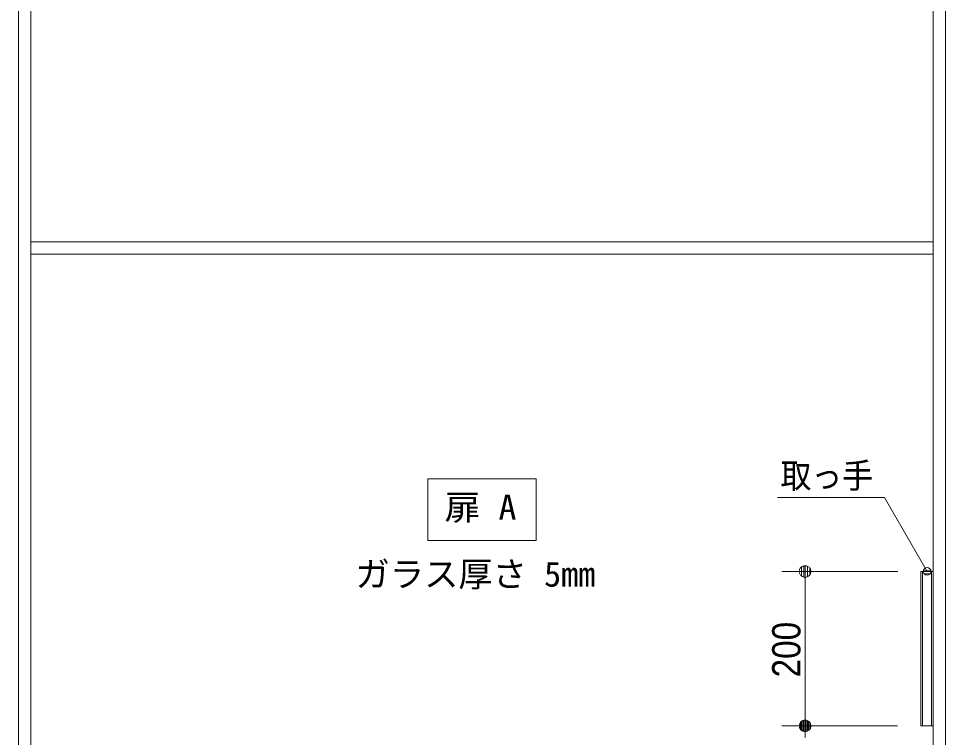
# Model space of a CAD drawing. Units: millimetres, scale not verified. Extents: x -6062 to 6062, y -3045 to 3045.
# Drawn here: x -4304 to -3104, y -1102 to -171 of the extents above; entities that cross this region are included whole.
import ezdxf
from ezdxf.enums import TextEntityAlignment as Align

# ---------------------------------------------------------------- set-up
doc = ezdxf.new("R2010")
doc.units = ezdxf.units.MM
doc.header["$LTSCALE"] = 20
for name, color, linetype, lineweight in [('0-1_3一般', 7, 'Continuous', 9), ('0-2_2寸法-3', 7, 'Continuous', 9), ('0-3_2寸法-1', 7, 'Continuous', 9), ('0-4_0', 7, 'Continuous', 9)]:
    doc.layers.add(name, color=color, linetype=linetype, lineweight=lineweight)
doc.styles.add('ＭＳ ゴシック', font='')
doc.styles.add('ＭＳ Ｐゴシック', font='')
doc.styles.get('ＭＳ ゴシック').set_extended_font_data('MS Gothic')
doc.styles.get('ＭＳ Ｐゴシック').set_extended_font_data('MS PGothic')

# ---------------------------------------------------------------- blocks, each defined once
blk = doc.blocks.new('グループ-1')
at = {"layer": '0-1_3一般'}
for p, q in [((-50320, -39740), (-50320, 6140)), ((-50320, 6140), (-50320, -39740)), ((-50000, -39740), (-50000, 6140)), ((-50000, 6140), (-50000, -39740)), ((-26640, 6140), (-26640, -39740)), ((-26320, 6140), (-26320, -39740)), ((-26320, -39740), (-26320, 6140)), ((-26640, -9200), (-50000, -9200)), ((-26640, -9520), (-50000, -9520)), ((-26958, -17740), (-26638, -17740)), ((-26958, -17740), (-26958, -21740)), ((-26918, -21740), (-26918, -17740)), ((-26678, -21740), (-26678, -17740)), ((-26638, -21740), (-26638, -17740)), ((-26958, -21740), (-26638, -21740))]:
    blk.add_line(p, q, dxfattribs=at)
blk = doc.blocks.new('グループ-2')
at = {"layer": '0-1_3一般'}
blk.add_blockref('グループ-1', (0, 0), dxfattribs=at)
blk = doc.blocks.new('_Dot')
at = {"layer": '0-4_0'}
for p, q in [((-10, 0), (-20, 0)), ((9.78, 2), (-9.78, 2)), ((7.99, 6), (-7.99, 6)), ((9.16, -3.98), (-9.16, -3.98)), ((6, -7.98), (-6, -7.98))]:
    blk.add_line(p, q, dxfattribs=at)
for points in [[(10, 0), (9.92, 1.25), (9.69, 2.49), (9.3, 3.68), (8.76, 4.82), (8.09, 5.88), (7.29, 6.85), (6.37, 7.71), (5.36, 8.44), (4.26, 9.05), (3.09, 9.51), (1.87, 9.82), (0.63, 9.98), (-0.63, 9.98), (-1.87, 9.82), (-3.09, 9.51), (-4.26, 9.05), (-5.36, 8.44), (-6.37, 7.71), (-7.29, 6.85), (-8.09, 5.88), (-8.76, 4.82), (-9.3, 3.68), (-9.69, 2.49), (-9.92, 1.25), (-10, 0), (0, 0)], [(-10, 0), (-9.92, -1.25), (-9.69, -2.49), (-9.3, -3.68), (-8.76, -4.82), (-8.09, -5.88), (-7.29, -6.85), (-6.37, -7.71), (-5.36, -8.44), (-4.26, -9.05), (-3.09, -9.51), (-1.87, -9.82), (-0.63, -9.98), (0.63, -9.98), (1.87, -9.82), (3.09, -9.51), (4.26, -9.05), (5.36, -8.44), (6.37, -7.71), (7.29, -6.85), (8.09, -5.88), (8.76, -4.82), (9.3, -3.68), (9.69, -2.49), (9.92, -1.25), (10, 0), (0, 0)]]:
    blk.add_lwpolyline(points, close=True, dxfattribs=at)

msp = doc.modelspace()

# ---------------------------------------------------------------- linework, layer by layer
at = {"layer": '0-2_2寸法-3'}
for p, q in [((-3122.31, -886.01), (-3132.09, -886.01)), ((-3127.03, -882.01), (-3127.37, -882.01)), ((-3127.03, -882.01), (-3127.37, -882.01)), ((-3123.2, -890.01), (-3131.2, -890.01))]:
    msp.add_line(p, q, dxfattribs=at)
msp.add_lwpolyline([(-3773.5, -767), (-3633.5, -767), (-3633.5, -847), (-3773.5, -847)], close=True, dxfattribs=at)
msp.add_lwpolyline([(-3127.2, -887), (-3182.44, -791.33), (-3320.96, -791.33)], dxfattribs=at)
msp.add_circle((-3127.2, -887), 5.01, dxfattribs=at)
msp.add_circle((-3127.2, -887), 5.01, dxfattribs=at)
at = {"layer": '0-3_2寸法-1'}
for p, q in [((-3165.2, -887), (-3315.2, -887)), ((-3285.2, -1071.99), (-3285.2, -902.01)), ((-3165.4, -1087), (-3315.2, -1087)), ((-3165.4, -1087), (-3315.2, -1087))]:
    msp.add_line(p, q, dxfattribs=at)

# ---------------------------------------------------------------- block references
at = {"layer": '0-1_3一般', "xscale": 0.05, "yscale": 0.05}
msp.add_blockref('グループ-2', (-1787.5, 0), dxfattribs=at)
at = {"layer": '0-3_2寸法-1', "xscale": 0.7503418, "yscale": 0.7503418}
for p, rotation in [((-3285.2, -887), 90), ((-3285.2, -1087), 270), ((-3285.2, -1087), 90)]:
    msp.add_blockref('_Dot', p, dxfattribs=dict(at, rotation=rotation))

# ---------------------------------------------------------------- texts
at = {"layer": '0-2_2寸法-3', "style": 'ＭＳ ゴシック'}
for s, width, p in [('取っ手', 0.9, (-3317.1, -788.94)), ('扉 A', 1.05, (-3752.01, -829.87))]:
    msp.add_text(s, height=32.55, dxfattribs=dict(at, width=width)).set_placement(p, align=Align.BOTTOM_LEFT)
msp.add_text('ガラス厚さ 5mm', height=32.55, dxfattribs=at).set_placement((-3867.29, -916.45), align=Align.BOTTOM_LEFT)
at = {"layer": '0-3_2寸法-1', "style": 'ＭＳ Ｐゴシック', "width": 0.9}
msp.add_text('200', height=36.66, rotation=90, dxfattribs=at).set_placement((-3280.24, -1024.28), align=Align.BOTTOM_LEFT)

doc.saveas('drawing.dxf')
